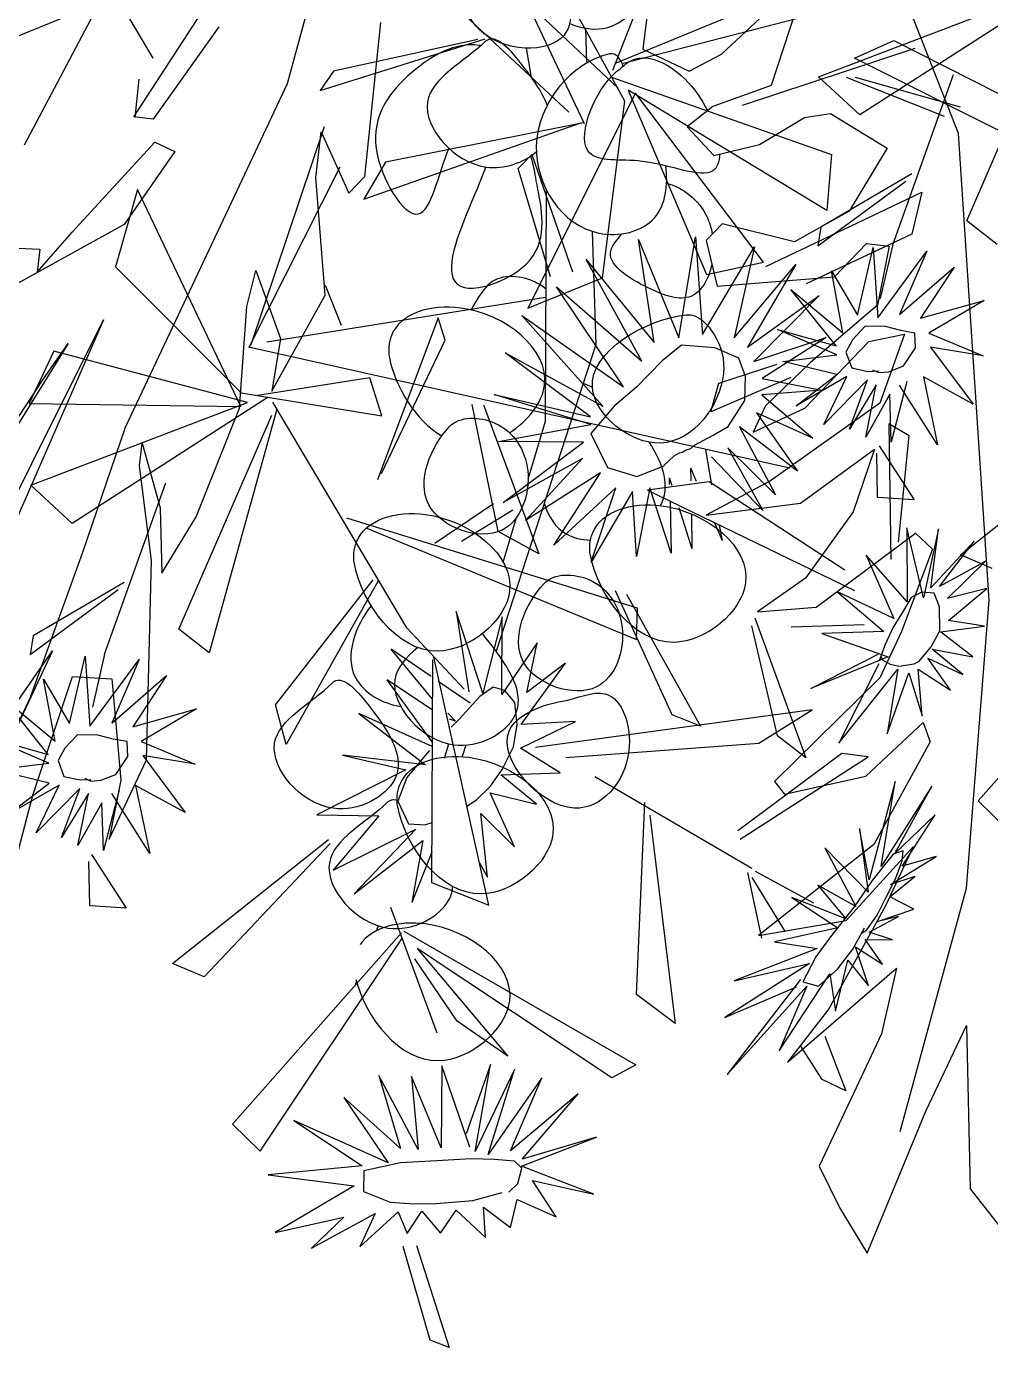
# Model space of a CAD drawing. Header units: millimetres. Extents: x -2729 to 15248, y -12439 to 5292.
# Drawn here: x 4705.4 to 4746.1, y -9541 to -9485.2 of the extents above; entities that cross this region are included whole.
import ezdxf

# ---------------------------------------------------------------- set-up
doc = ezdxf.new("R2010")
doc.units = ezdxf.units.MM
doc.layers.add('ARBOLES', color=118, linetype='Continuous')

# ---------------------------------------------------------------- blocks, each defined once
blk = doc.blocks.new('drudtu')
at = {"layer": 'ARBOLES', "color": 92}
for points in [[(-13.28063, -0.85461), (-13.30605, -0.71067), (-13.36536, -0.55404), (-13.49668, -0.31696), (-13.64918, -0.17303), (-13.84829, -0.00369), (-13.98808, 0.11908)], [(-13.69155, -0.32543), (-13.68307, -0.35083), (-13.65342, -0.35083), (-13.64071, -0.3339), (-13.61529, -0.2704), (-13.61106, -0.30426), (-13.60682, -0.33813), (-13.63224, -0.36353), (-13.64071, -0.38047), (-13.61953, -0.38893), (-13.59835, -0.372), (-13.5814, -0.3466), (-13.5687, -0.33813), (-13.53057, -0.34237), (-13.53481, -0.3847), (-13.55599, -0.41433), (-13.59835, -0.4228), (-13.60259, -0.4355), (-13.58564, -0.45667), (-13.52633, -0.4228), (-13.51786, -0.3974), (-13.50515, -0.39317), (-13.49668, -0.42703), (-13.51786, -0.4736), (-13.53057, -0.50747), (-13.53057, -0.5244), (-13.50939, -0.499), (-13.49244, -0.4482), (-13.4755, -0.4355), (-13.47126, -0.47783), (-13.50939, -0.54557), (-13.53481, -0.57944), (-13.48821, -0.5498), (-13.46279, -0.50324), (-13.45855, -0.54134), (-13.46703, -0.5879), (-13.48397, -0.61754), (-13.45432, -0.6006), (-13.42043, -0.5371), (-13.40772, -0.54134), (-13.40348, -0.59214), (-13.40348, -0.62177), (-13.43314, -0.70221), (-13.42466, -0.70644), (-13.38654, -0.67681), (-13.36959, -0.63447), (-13.36112, -0.64294), (-13.36536, -0.71067), (-13.40348, -0.78688), (-13.36112, -0.75724), (-13.34418, -0.70221), (-13.34418, -0.74031), (-13.34841, -0.80804), (-13.35689, -0.84614), (-13.323, -0.76994), (-13.31452, -0.80804), (-13.31452, -0.84614), (-13.31452, -0.89271), (-13.29334, -0.90964), (-13.26792, -0.92658), (-13.27216, -0.83768), (-13.27216, -0.78264), (-13.2298, -0.86731), (-13.19591, -0.88424)]]:
    blk.add_lwpolyline(points, dxfattribs=at)
at = {"layer": 'ARBOLES', "color": 72}
for points in [[(-13.84405, -0.90964), (-13.84405, -0.84191), (-13.85252, -0.75301), (-13.861, -0.67681), (-13.861, -0.53287), (-13.861, -0.45667), (-13.8737, -0.3847)], [(-14.03044, -0.51594), (-13.97961, -0.4609), (-13.98385, -0.55404)], [(-14.00079, -0.626), (-13.94996, -0.60484), (-13.94572, -0.61754), (-13.93725, -0.5879), (-13.91607, -0.52017), (-13.90336, -0.52017), (-13.91183, -0.57097), (-13.9669, -0.64717)], [(-13.9203, -0.70221), (-13.91607, -0.67257), (-13.91183, -0.64717), (-13.92454, -0.75724)], [(-13.90336, -0.81228), (-13.89912, -0.626), (-13.89488, -0.76994)], [(-13.8737, -0.99008), (-13.84405, -0.81228), (-13.84405, -0.88848)], [(-13.80592, -0.96045), (-13.81863, -0.89271), (-13.82711, -0.82074), (-13.80592, -0.81228), (-13.77627, -0.86308), (-13.7678, -0.89694), (-13.7678, -0.84614), (-13.8144, -0.74031), (-13.84405, -0.69374), (-13.84829, -0.68104), (-13.82287, -0.71067), (-13.80592, -0.74454), (-13.80169, -0.70644), (-13.80592, -0.63871), (-13.82711, -0.58367), (-13.83134, -0.5625), (-13.80169, -0.59214), (-13.79322, -0.62177), (-13.78898, -0.55827), (-13.82287, -0.499), (-13.83134, -0.4736), (-13.80169, -0.499), (-13.79745, -0.4863), (-13.82711, -0.40163)]]:
    blk.add_lwpolyline(points, dxfattribs=at)
at = {"layer": 'ARBOLES'}
for points in [[(-13.71841, -0.35397), (-13.70916, -0.37203)], [(-13.73454, -0.3931), (-13.74434, -0.37896)], [(-13.63707, -0.60453), (-13.64227, -0.56997), (-13.69894, -0.44839)], [(-13.66471, -0.45886), (-13.63483, -0.51721), (-13.61121, -0.70275)], [(-13.62961, -0.65422), (-13.63361, -0.62756)], [(-13.62311, -0.69747), (-13.62321, -0.69677)], [(-13.61196, -0.77161), (-13.61326, -0.763)], [(-13.60399, -0.75942), (-13.6031, -0.7664)], [(-13.60487, -0.87877), (-13.60507, -0.87579)], [(-13.60265, -0.87537), (-13.60265, -0.87618)], [(-13.60265, -0.91069), (-13.60265, -0.91242), (-13.60277, -0.91055)]]:
    blk.add_lwpolyline(points, dxfattribs=at)
at = {"layer": 'ARBOLES', "color": 104}
for points, knots in [([(-13.72786, -0.35543), (-13.72097, -0.35513), (-13.69736, -0.34866), (-13.69004, -0.30236), (-13.70744, -0.2741), (-13.72387, -0.26647), (-13.7252, -0.26592)], [0.0893167, 0.0893167, 0.0893167, 0.0893167, 0.1079303, 0.1556989, 0.1999244, 0.2037073, 0.2037073, 0.2037073, 0.2037073]), ([(-13.61693, -0.38686), (-13.61512, -0.39095), (-13.6138, -0.40464), (-13.65366, -0.40415), (-13.69439, -0.43194), (-13.69848, -0.38197), (-13.68989, -0.36603), (-13.6884, -0.36273), (-13.68357, -0.35203), (-13.66072, -0.35041), (-13.63991, -0.36246), (-13.634, -0.36704)], [0.0758218, 0.0758218, 0.0758218, 0.0758218, 0.0909654, 0.1322765, 0.163188, 0.2095062, 0.2203612, 0.2203612, 0.2203612, 0.2555869, 0.2728532, 0.2728532, 0.2728532, 0.2728532])]:
    blk.add_open_spline(points, degree=3, knots=knots, dxfattribs=at)
at = {"layer": 'ARBOLES', "color": 92}
for points, start_tangent, end_tangent in [([(-13.77135, -0.3242), (-13.79552, -0.34955), (-13.77377, -0.38095), (-13.72786, -0.36284), (-13.74961, -0.32903), (-13.77135, -0.3242)], (-0.841341, -0.540504), (-0.841341, -0.540504)), ([(-13.60296, -0.65553), (-13.5945, -0.70141), (-13.5498, -0.69658), (-13.55101, -0.65915), (-13.58, -0.64224), (-13.60296, -0.65553)], (-0.302761, -0.953066), (-0.302761, -0.953066)), ([(-13.62441, -0.80859), (-13.55908, -0.83362), (-13.53621, -0.78465), (-13.59936, -0.76507), (-13.62876, -0.79662), (-13.62441, -0.80859)], (0.593454, -0.804868), (0.593454, -0.804868))]:
    blk.add_spline(points, degree=3, dxfattribs=dict(at, start_tangent=start_tangent, end_tangent=end_tangent))
for points, knots in [([(-13.68922, -0.36451), (-13.69278, -0.36127), (-13.69629, -0.35914), (-13.69938, -0.36153), (-13.71735, -0.37547), (-13.73213, -0.43245), (-13.66933, -0.4712), (-13.62851, -0.43904), (-13.63624, -0.41566), (-13.64222, -0.4063)], [0.2552211, 0.2552211, 0.2552211, 0.2552211, 0.2669469, 0.2669469, 0.2669469, 0.335188, 0.3973759, 0.4307845, 0.4613566, 0.4613566, 0.4613566, 0.4613566]), ([(-13.76902, -0.38922), (-13.76936, -0.38924), (-13.76971, -0.3893), (-13.77007, -0.38941), (-13.78335, -0.39338), (-13.80275, -0.42151), (-13.81197, -0.46827), (-13.74731, -0.51093), (-13.75966, -0.46686), (-13.76025, -0.4508)], [0.2415713, 0.2415713, 0.2415713, 0.2415713, 0.2426918, 0.2426918, 0.2426918, 0.2842813, 0.3332464, 0.3782505, 0.4202868, 0.4202868, 0.4202868, 0.4202868]), ([(-13.6375, -0.41529), (-13.62785, -0.41339), (-13.61296, -0.41661), (-13.60304, -0.42765), (-13.60096, -0.43062)], [0.01459037, 0.01459037, 0.01459037, 0.01459037, 0.04252685, 0.05156097, 0.05156097, 0.05156097, 0.05156097]), ([(-13.59375, -0.44654), (-13.59163, -0.45523), (-13.59316, -0.47264), (-13.62182, -0.4761), (-13.65464, -0.47189), (-13.64914, -0.45672), (-13.6485, -0.45282)], [0.0663066, 0.0663066, 0.0663066, 0.0663066, 0.08970241, 0.11456439, 0.14580135, 0.15684259, 0.15684259, 0.15684259, 0.15684259]), ([(-13.6532, -0.72017), (-13.6569, -0.72806), (-13.66465, -0.75192), (-13.60996, -0.77643), (-13.57332, -0.7265), (-13.60032, -0.70772), (-13.62152, -0.69753), (-13.62321, -0.69677)], [0.0238737, 0.0238737, 0.0238737, 0.0238737, 0.048176, 0.0989275, 0.1383661, 0.1845461, 0.1885828, 0.1885828, 0.1885828, 0.1885828]), ([(-13.62632, -0.80546), (-13.62857, -0.80577), (-13.63029, -0.80691), (-13.63115, -0.80929), (-13.6366, -0.8244), (-13.6651, -0.8591), (-13.59901, -0.88873), (-13.57243, -0.85252), (-13.57492, -0.83914), (-13.57581, -0.83683)], [0.201014, 0.201014, 0.201014, 0.201014, 0.2085991, 0.2085991, 0.2085991, 0.2567751, 0.3075265, 0.3469652, 0.3556622, 0.3556622, 0.3556622, 0.3556622]), ([(-13.6036, -0.90957), (-13.58895, -0.9271), (-13.53809, -0.95358), (-13.49838, -0.86909), (-13.57389, -0.85048), (-13.60816, -0.878), (-13.61004, -0.89018)], [0.0036388, 0.0036388, 0.0036388, 0.0036388, 0.0699595, 0.1240003, 0.1901202, 0.2285967, 0.2285967, 0.2285967, 0.2285967])]:
    blk.add_open_spline(points, degree=3, knots=knots, dxfattribs=at)
at = {"layer": 'ARBOLES', "color": 108}
for points, knots in [([(-13.71945, -0.40373), (-13.72531, -0.39814), (-13.74238, -0.38818), (-13.76506, -0.37852), (-13.76778, -0.38606), (-13.77323, -0.40117), (-13.80173, -0.43587), (-13.74089, -0.46314), (-13.71759, -0.43975), (-13.71363, -0.43096)], [0.1603922, 0.1603922, 0.1603922, 0.1603922, 0.1845461, 0.2085991, 0.2085991, 0.2085991, 0.2567751, 0.3075265, 0.3359743, 0.3359743, 0.3359743, 0.3359743]), ([(-13.73637, -0.4514), (-13.73583, -0.45803), (-13.73494, -0.48259), (-13.73169, -0.54195), (-13.67427, -0.48531), (-13.7037, -0.45117), (-13.71146, -0.43865), (-13.7155, -0.43454)], [0.0352112, 0.0352112, 0.0352112, 0.0352112, 0.0550986, 0.1036776, 0.1508346, 0.1940577, 0.2106646, 0.2106646, 0.2106646, 0.2106646]), ([(-13.67464, -0.50052), (-13.67732, -0.49982), (-13.68943, -0.49838), (-13.70332, -0.50441), (-13.706, -0.51284), (-13.70764, -0.51799), (-13.70863, -0.52397), (-13.70871, -0.52997)], [0.15461761, 0.15461761, 0.15461761, 0.15461761, 0.16263517, 0.18915688, 0.18915688, 0.18915688, 0.2053719, 0.2053719, 0.2053719, 0.2053719]), ([(-13.65825, -0.58484), (-13.65153, -0.57433), (-13.64224, -0.53511), (-13.71006, -0.5184), (-13.74921, -0.55255), (-13.74236, -0.57171), (-13.73984, -0.57512), (-13.72967, -0.58892), (-13.71076, -0.60166), (-13.69292, -0.60325)], [0.090791, 0.090791, 0.090791, 0.090791, 0.1240003, 0.1901202, 0.233248, 0.245985, 0.245985, 0.245985, 0.2974051, 0.2974051, 0.2974051, 0.2974051]), ([(-13.6226, -0.61327), (-13.61717, -0.61923), (-13.60643, -0.62591), (-13.59398, -0.62318), (-13.58925, -0.6211)], [0.04140156, 0.04140156, 0.04140156, 0.04140156, 0.0636412, 0.07790752, 0.07790752, 0.07790752, 0.07790752]), ([(-13.68801, -0.70974), (-13.69137, -0.7242), (-13.68879, -0.75571), (-13.65798, -0.75841), (-13.64758, -0.75529)], [0.19340377, 0.19340377, 0.19340377, 0.19340377, 0.23581237, 0.26499579, 0.26499579, 0.26499579, 0.26499579])]:
    blk.add_open_spline(points, degree=3, knots=knots, dxfattribs=at)
for points, start_tangent, end_tangent in [([(-13.5945, -0.47921), (-13.62591, -0.54079), (-13.57638, -0.55286), (-13.56067, -0.50094), (-13.57517, -0.48283), (-13.5945, -0.47921)], (-0.857914, -0.513793), (-0.857914, -0.513793)), ([(-13.58552, -0.62911), (-13.52019, -0.65413), (-13.49733, -0.60517), (-13.56048, -0.58558), (-13.58988, -0.61714), (-13.58552, -0.62911)], (0.593454, -0.804868), (0.593454, -0.804868)), ([(-13.70715, -0.69202), (-13.64182, -0.71705), (-13.61896, -0.66808), (-13.68211, -0.6485), (-13.71151, -0.68005), (-13.70715, -0.69202)], (0.593454, -0.804868), (0.593454, -0.804868)), ([(-13.68944, -0.76004), (-13.70469, -0.80574), (-13.65787, -0.82533), (-13.63282, -0.79486), (-13.66549, -0.76222), (-13.68944, -0.76004)], (-0.339464, -0.940619), (-0.339464, -0.940619))]:
    blk.add_spline(points, degree=3, dxfattribs=dict(at, start_tangent=start_tangent, end_tangent=end_tangent))
for points in [[(-13.62604, -0.54056), (-13.62816, -0.54047), (-13.63011, -0.54058), (-13.63181, -0.54096)], [(-13.65143, -0.5519), (-13.65129, -0.55167), (-13.65115, -0.55144), (-13.65101, -0.55121)], [(-13.56098, -0.58575), (-13.56033, -0.57366), (-13.56937, -0.56326), (-13.5827, -0.55527)]]:
    blk.add_open_spline(points, degree=3, dxfattribs=at)
at = {"layer": 'ARBOLES', "color": 104}
for points, start_tangent, end_tangent in [([(-13.69128, -0.59669), (-13.68282, -0.64257), (-13.63812, -0.63774), (-13.63932, -0.60031), (-13.66832, -0.5834), (-13.69128, -0.59669)], (-0.302761, -0.953066), (-0.302761, -0.953066)), ([(-13.56413, -0.71252), (-13.58467, -0.7415), (-13.5315, -0.76564), (-13.51701, -0.72218), (-13.54359, -0.69803), (-13.56413, -0.71252)], (-0.819411, -0.573207), (-0.819411, -0.573207))]:
    blk.add_spline(points, degree=3, dxfattribs=dict(at, start_tangent=start_tangent, end_tangent=end_tangent))
blk = doc.blocks.new('aerysty')
at = {"color": 86, "linetype": 'Continuous'}
for p, q in [((-50.861, -15.865, 0.09), (-50.984, -16.961, 0.09)), ((-49.374, -17.841, 0.09), (-50.861, -15.865, 0.09)), ((-37.511, -17.574, 0.09), (-37.864, -15.986, 0.09)), ((-26.883, -15.758, 0.09), (-37.511, -17.574, 0.09)), ((-50.984, -16.961, 0.09), (-50.266, -18.467, 0.09)), ((-29.086, -23.68, 0.09), (-21.172, -20.839, 0.09)), ((-45.3, -23.988, 0.09), (-46.515, -21.584, 0.09)), ((-45.004, -24.006, 0.09), (-44.838, -21.209, 0.09)), ((-47.259, -22.28, 0.09), (-45.215, -24.24, 0.09)), ((-28.87, -22.237, 0.09), (-29.086, -23.68, 0.09)), ((-44.185, -25.26, 0.09), (-38.387, -22.488, 0.09)), ((-38.387, -22.488, 0.09), (-38.843, -23.514, 0.09)), ((-52.249, -23.482, 0.09), (-52.07, -25.518, 0.09)), ((-45.335, -29.042, 0.09), (-52.249, -23.482, 0.09)), ((-38.843, -23.514, 0.09), (-43.935, -25.525, 0.09)), ((-68.906, -24.394, 0.09), (-69.059, -25.247, 0.09)), ((-65.972, -27.832, 0.09), (-68.906, -24.394, 0.09)), ((-54.604, -23.99, 0.09), (-55.61, -24.557, 0.09)), ((-54.974, -35.289, 0.09), (-54.604, -23.99, 0.09)), ((-44.979, -24.181, 0.09), (-45.182, -31.855, 0.09)), ((-55.61, -24.557, 0.09), (-55.304, -34.419, 0.09)), ((-39.814, -24.713, 0.09), (-39.653, -26.221, 0.09)), ((-35.921, -29.653, 0.09), (-39.814, -24.713, 0.09)), ((-69.059, -25.247, 0.09), (-66.297, -28.292, 0.09)), ((-52.07, -25.518, 0.09), (-44.994, -29.491, 0.09)), ((-37.947, -25.553, 0.09), (-45.456, -34.644, 0.09)), ((-40.329, -26.719, 0.09), (-37.947, -25.553, 0.09)), ((-25.977, -29.166, 0.09), (-30.797, -26.078, 0.09)), ((-30.002, -26.179, 0.09), (-25.957, -28.16, 0.09)), ((-45.138, -33.323, 0.09), (-40.329, -26.719, 0.09)), ((-39.653, -26.221, 0.09), (-36.265, -29.584, 0.09)), ((-33.728, -36.353, 0.09), (-32.718, -26.688, 0.09)), ((-28.14, -26.567, 0.09), (-28.866, -27.927, 0.09)), ((-26.988, -29.017, 0.09), (-28.14, -26.567, 0.09)), ((-32.209, -27.477, 0.09), (-32.06, -34.323, 0.09)), ((-28.866, -27.927, 0.09), (-27.3, -28.946, 0.09)), ((-25.957, -28.16, 0.09), (-25.977, -29.166, 0.09)), ((-57.142, -28.763, 0.09), (-57.017, -31.361, 0.09)), ((-55.304, -34.419, 0.09), (-57.142, -28.763, 0.09)), ((-41.019, -29.193, 0.09), (-41.238, -30.459, 0.09)), ((-37.928, -34.792, 0.09), (-41.019, -29.193, 0.09)), ((-17.129, -29.27, 0.09), (-16.959, -30.886, 0.09)), ((-41.238, -30.459, 0.09), (-38.056, -35.25, 0.09)), ((-16.959, -30.886, 0.09), (-7.206, -32.316, 0.09)), ((-57.017, -31.361, 0.09), (-55.72, -34.274, 0.09)), ((-29.776, -31.732, 0.09), (-37.484, -53.853, 0.09)), ((-12.963, -31.273, 0.09), (-13.624, -38.532, 0.09)), ((-57.889, -31.822, 0.09), (-54.416, -36.278, 0.09)), ((-19.507, -32.999, 0.09), (-21.675, -32.257, 0.09)), ((-52.613, -35.37, 0.09), (-52.153, -32.805, 0.09)), ((-52.153, -32.805, 0.09), (-44.473, -40.304, 0.09)), ((-18.661, -32.564, 0.09), (-22.794, -35.247, 0.09)), ((-16.933, -33.136, 0.09), (-18.661, -32.564, 0.09)), ((-6.651, -32.843, 0.09), (-15.539, -37.077, 0.09)), ((-12.111, -37.52, 0.09), (-11.689, -32.611, 0.09)), ((-41.348, -45.625, 0.09), (-39.332, -33.424, 0.09)), ((-39.332, -33.424, 0.09), (-38.176, -34.081, 0.09)), ((-23.067, -37.074, 0.09), (-16.933, -33.136, 0.09)), ((-19.507, -32.999, 0.09), (-12.002, -34.616, 0.09)), ((-15.085, -39.404, 0.09), (-7.291, -33.463, 0.09)), ((-26.493, -33.704, 0.09), (-29.511, -35.812, 0.09)), ((-21.17, -35.667, 0.09), (-16.886, -33.95, 0.09)), ((-16.497, -33.892, 0.09), (-20.435, -35.977, 0.09)), ((-13.018, -33.635, 0.09), (-14.295, -38.07, 0.09)), ((-38.176, -34.081, 0.09), (-41.421, -46.513, 0.09)), ((-32.06, -34.323, 0.09), (-33.728, -36.353, 0.09)), ((-28.303, -36.166, 0.09), (-26.323, -34.491, 0.09)), ((-14.489, -38.412, 0.09), (-13.714, -34.024, 0.09)), ((-66.062, -35.552, 0.09), (-55.289, -35.178, 0.09)), ((-65.709, -37.141, 0.09), (-66.062, -35.552, 0.09)), ((-55.081, -35.325, 0.09), (-65.709, -37.141, 0.09)), ((-44.598, -40.286, 0.09), (-52.613, -35.37, 0.09)), ((-20.435, -35.977, 0.09), (-21.17, -35.667, 0.09)), ((-29.511, -35.812, 0.09), (-28.303, -36.166, 0.09)), ((-19.705, -36.14, 0.09), (-19.805, -45.939, 0.09)), ((-17.59, -37.212, 0.09), (-19.705, -36.14, 0.09)), ((-11.934, -36.586, 0.09), (-17.821, -41.514, 0.09)), ((-24.677, -39.021, 0.09), (-22.964, -37.265, 0.09)), ((-22.964, -37.265, 0.09), (-19.75, -45.61, 0.09)), ((-19.709, -46.826, 0.09), (-17.59, -37.212, 0.09)), ((-15.539, -37.077, 0.09), (-15.085, -39.404, 0.09)), ((-13.624, -38.532, 0.09), (-12.111, -37.52, 0.09)), ((-38.431, -38.827, 0.09), (-38.531, -40.79, 0.09)), ((-34.314, -44.129, 0.09), (-38.431, -38.827, 0.09)), ((-19.805, -45.939, 0.09), (-24.677, -39.021, 0.09)), ((-61.274, -42.866, 0.09), (-53.36, -40.025, 0.09)), ((-53.471, -39.871, 0.09), (-61.058, -41.424, 0.09)), ((-11.833, -39.894, 0.09), (-18.953, -46.712, 0.09)), ((-39.695, -41.895, 0.09), (-37.433, -40.742, 0.09)), ((-38.531, -40.79, 0.09), (-34.554, -44.555, 0.09)), ((-19.122, -46.992, 0.09), (-10.453, -40.753, 0.09)), ((-61.058, -41.424, 0.09), (-61.274, -42.866, 0.09)), ((-40.357, -42.801, 0.09), (-37.63, -41.585, 0.09)), ((-44.03, -41.922, 0.09), (-38.905, -51.75, 0.09)), ((-29.854, -44.693, 0.09), (-27.117, -42.687, 0.09)), ((-27.117, -42.687, 0.09), (-20.279, -45.822, 0.09)), ((-50.892, -43.663, 0.09), (-49.711, -44.929, 0.09)), ((-42.972, -43.999, 0.09), (-50.892, -43.663, 0.09)), ((-24.256, -47.962, 0.09), (-27.567, -43.9, 0.09)), ((-49.711, -44.929, 0.09), (-43.055, -44.196, 0.09)), ((-29.086, -44.293, 0.09), (-36.893, -53.304, 0.09)), ((-28.236, -44.577, 0.09), (-25.062, -48.146, 0.09)), ((-19.75, -45.61, 0.09), (-29.854, -44.693, 0.09)), ((-60.329, -45.753, 0.09), (-61.054, -47.113, 0.09)), ((-59.177, -48.203, 0.09), (-60.329, -45.753, 0.09)), ((-32.204, -47.696, 0.09), (-39.366, -46.269, 0.09)), ((-39.05, -46.258, 0.09), (-32.852, -46.945, 0.09)), ((-20.279, -45.822, 0.09), (-17.316, -51.061, 0.09)), ((-21.976, -46.817, 0.09), (-27.785, -53.052, 0.09)), ((-9.261, -66.446, 0.09), (-21.98, -46.775, 0.09)), ((-18.992, -51.141, 0.09), (-19.96, -46.346, 0.09)), ((-61.054, -47.113, 0.09), (-59.488, -48.132, 0.09)), ((-32.852, -46.945, 0.09), (-32.204, -47.696, 0.09)), ((-29.601, -53.001, 0.09), (-22.036, -46.908, 0.09)), ((-8.546, -48.939, 0.09), (-19.448, -46.946, 0.09)), ((-39.281, -53.096, 0.09), (-36.968, -47.539, 0.09)), ((-36.968, -47.539, 0.09), (-35.875, -48.812, 0.09)), ((-25.062, -48.146, 0.09), (-24.256, -47.962, 0.09)), ((-19.597, -59.274, 0.09), (-21.911, -47.578, 0.09)), ((-49.317, -48.456, 0.09), (-49.148, -50.073, 0.09)), ((-39.069, -51.463, 0.09), (-49.317, -48.456, 0.09)), ((-35.875, -48.812, 0.09), (-39.064, -52.522, 0.09)), ((-49.148, -50.073, 0.09), (-39.394, -51.502, 0.09)), ((-34.626, -50.993, 0.09), (-33.551, -52.458, 0.09)), ((-51.696, -52.185, 0.09), (-53.863, -51.443, 0.09)), ((-51.696, -52.185, 0.09), (-44.19, -53.803, 0.09)), ((-38.839, -52.03, 0.09), (-47.727, -56.263, 0.09)), ((-26.671, -56.989, 0.09), (-21.145, -52.214, 0.09)), ((-47.274, -58.591, 0.09), (-39.48, -52.65, 0.09)), ((-44.384, -60.471, 0.09), (-39.774, -52.808, 0.09)), ((-39.48, -52.65, 0.09), (-41.946, -60.744, 0.09)), ((-39.774, -52.808, 0.09), (-34.29, -61.345, 0.09)), ((-21.331, -52.47, 0.09), (-25.68, -56.938, 0.09)), ((-53.358, -54.853, 0.09), (-49.074, -53.136, 0.09)), ((-48.685, -53.079, 0.09), (-52.624, -55.163, 0.09)), ((-37.555, -60.417, 0.09), (-39.281, -53.096, 0.09)), ((-27.785, -53.052, 0.09), (-29.601, -53.001, 0.09)), ((-37.454, -53.823, 0.09), (-28.966, -54.577, 0.09)), ((-27.89, -56.041, 0.09), (-37.345, -53.815, 0.09)), ((-52.624, -55.163, 0.09), (-53.358, -54.853, 0.09)), ((-47.727, -56.263, 0.09), (-47.274, -58.591, 0.09)), ((-25.68, -56.938, 0.09), (-26.671, -56.989, 0.09)), ((-41.946, -60.744, 0.09), (-44.384, -60.471, 0.09)), ((-34.29, -61.345, 0.09), (-37.555, -60.417, 0.09)), ((-31.414, -62.347, 0.09), (-31.763, -63.096, 0.09)), ((-26.648, -62.035, 0.09), (-31.414, -62.347, 0.09)), ((-31.763, -63.096, 0.09), (-26.525, -62.979, 0.09)), ((-31.764, -63.031, 0.09), (-30.294, -63.729, 0.09))]:
    blk.add_line(p, q, dxfattribs=at)
at = {"color": 221, "linetype": 'Continuous'}
for p, q in [((-46.587, -17.386, 0.09), (-45.489, -18.726, 0.09)), ((-46.137, -18.706, 0.09), (-46.587, -17.386, 0.09)), ((-45.506, -17.362, 0.09), (-45.002, -18.547, 0.09)), ((-45.489, -18.726, 0.09), (-45.506, -17.362, 0.09)), ((-45.002, -18.547, 0.09), (-44.408, -17.548, 0.09)), ((-44.408, -17.548, 0.09), (-44.661, -18.561, 0.09)), ((-44.114, -18.529, 0.09), (-42.839, -17.466, 0.09)), ((-42.839, -17.466, 0.09), (-42.928, -18.607, 0.09)), ((-42.473, -18.853, 0.09), (-40.451, -17.833, 0.09)), ((-40.451, -17.833, 0.09), (-41.544, -18.841, 0.09)), ((-48.236, -18.005, 0.09), (-46.137, -18.706, 0.09)), ((-47.024, -19.046, 0.09), (-48.236, -18.005, 0.09)), ((-44.661, -18.561, 0.09), (-43.439, -17.854, 0.09)), ((-43.439, -17.854, 0.09), (-44.114, -18.529, 0.09)), ((-42.928, -18.607, 0.09), (-41.637, -18.166, 0.09)), ((-41.637, -18.166, 0.09), (-42.473, -18.853, 0.09)), ((-41.544, -18.841, 0.09), (-38.978, -18.793, 0.09)), ((-38.978, -18.793, 0.09), (-41.259, -19.391, 0.09)), ((-50.91, -19.156, 0.09), (-47.024, -19.046, 0.09)), ((-47.975, -19.591, 0.09), (-50.91, -19.156, 0.09)), ((-41.142, -21.209, 0.09), (-43.24, -19.485, 0.09)), ((-43.24, -19.485, 0.09), (-42.622, -22.026, 0.09)), ((-41.259, -19.391, 0.09), (-38.022, -19.552, 0.09)), ((-52.924, -20.487, 0.09), (-47.975, -19.591, 0.09)), ((-47.882, -19.965, 0.09), (-52.924, -20.487, 0.09)), ((-50.921, -21.837, 0.09), (-48.23, -19.952, 0.09)), ((-47.103, -20.005, 0.09), (-50.921, -21.837, 0.09)), ((-49.404, -22.322, 0.09), (-47.103, -20.005, 0.09)), ((-46.403, -20.061, 0.09), (-49.404, -22.322, 0.09)), ((-45.196, -19.787, 0.09), (-47.114, -21.742, 0.09)), ((-47.114, -21.742, 0.09), (-46.403, -20.061, 0.09)), ((-45.13, -22.1, 0.09), (-45.196, -19.787, 0.09)), ((-44.695, -19.688, 0.09), (-45.13, -22.1, 0.09)), ((-44.114, -21.449, 0.09), (-44.695, -19.688, 0.09)), ((-44.03, -19.606, 0.09), (-44.114, -21.449, 0.09)), ((-42.622, -22.026, 0.09), (-44.03, -19.606, 0.09)), ((-42.777, -19.72, 0.09), (-41.142, -21.209, 0.09)), ((-38.671, -20.977, 0.09), (-42.777, -19.72, 0.09)), ((-38.022, -19.552, 0.09), (-42.027, -19.591, 0.09)), ((-42.027, -19.591, 0.09), (-38.671, -20.977, 0.09)), ((-34.158, -21.03, 0.09), (-33.515, -22.546, 0.09)), ((-34.13, -22.644, 0.09), (-34.158, -21.03, 0.09)), ((-33.515, -22.546, 0.09), (-33.326, -20.926, 0.09)), ((-33.326, -20.926, 0.09), (-33.099, -22.594, 0.09)), ((-33.099, -22.594, 0.09), (-32.466, -20.969, 0.09)), ((-32.466, -20.969, 0.09), (-32.293, -22.672, 0.09)), ((-35.708, -21.472, 0.09), (-34.13, -22.644, 0.09)), ((-34.465, -22.901, 0.09), (-35.708, -21.472, 0.09)), ((-32.293, -22.672, 0.09), (-31.112, -21.226, 0.09)), ((-31.112, -21.226, 0.09), (-31.713, -22.647, 0.09)), ((-31.713, -22.647, 0.09), (-29.703, -21.99, 0.09)), ((-29.703, -21.99, 0.09), (-30.936, -23.179, 0.09)), ((-61.058, -25.123, 0.09), (-60.186, -22.616, 0.09)), ((-60.186, -22.616, 0.09), (-60.785, -25.834, 0.09)), ((-37.136, -22.325, 0.09), (-34.465, -22.901, 0.09)), ((-34.582, -23.382, 0.09), (-37.136, -22.325, 0.09)), ((-30.936, -23.179, 0.09), (-28.764, -22.639, 0.09)), ((-28.764, -22.639, 0.09), (-30.692, -23.722, 0.09)), ((-38.553, -23.85, 0.09), (-34.582, -23.382, 0.09)), ((-62.075, -25.242, 0.09), (-61.834, -23.456, 0.09)), ((-61.834, -23.456, 0.09), (-61.058, -25.123, 0.09)), ((-60.785, -25.834, 0.09), (-58.083, -23.788, 0.09)), ((-58.083, -23.788, 0.09), (-60.524, -25.964, 0.09)), ((-34.818, -24.183, 0.09), (-38.553, -23.85, 0.09)), ((-28.286, -23.485, 0.09), (-30.928, -24.012, 0.09)), ((-30.692, -23.722, 0.09), (-28.286, -23.485, 0.09)), ((-34.347, -24.006, 0.09), (-37.217, -26.075, 0.09)), ((-37.217, -26.075, 0.09), (-34.485, -24.418, 0.09)), ((-34.987, -26.906, 0.09), (-34.347, -24.006, 0.09)), ((-34.495, -24.288, 0.09), (-34.589, -24.115, 0.09)), ((-31.451, -24.042, 0.09), (-29.312, -26.205, 0.09)), ((-28.642, -25.039, 0.09), (-31.451, -24.042, 0.09)), ((-30.928, -24.012, 0.09), (-28.642, -25.039, 0.09)), ((-63.237, -24.86, 0.09), (-62.075, -25.242, 0.09)), ((-63.103, -26.275, 0.09), (-63.237, -24.86, 0.09)), ((-33.54, -24.726, 0.09), (-34.987, -26.906, 0.09)), ((-33.147, -27.295, 0.09), (-33.54, -24.726, 0.09)), ((-32.851, -24.643, 0.09), (-33.147, -27.295, 0.09)), ((-31.185, -27.053, 0.09), (-32.851, -24.643, 0.09)), ((-31.954, -24.543, 0.09), (-31.185, -27.053, 0.09)), ((-29.312, -26.205, 0.09), (-31.954, -24.543, 0.09)), ((-64.145, -25.543, 0.09), (-63.103, -26.275, 0.09)), ((-63.815, -27.193, 0.09), (-64.145, -25.543, 0.09)), ((-60.524, -25.964, 0.09), (-56.923, -25.404, 0.09)), ((-56.923, -25.404, 0.09), (-60.486, -26.564, 0.09)), ((-35.436, -28.148, 0.09), (-33.722, -25.585, 0.09)), ((-60.486, -26.564, 0.09), (-57.166, -27.069, 0.09)), ((-23.394, -26.579, 0.09), (-23.526, -28.965, 0.09)), ((-22.292, -29.372, 0.09), (-23.394, -26.579, 0.09)), ((-64.999, -27.245, 0.09), (-63.815, -27.193, 0.09)), ((-64.626, -28.41, 0.09), (-64.999, -27.245, 0.09)), ((-57.166, -27.069, 0.09), (-61.109, -27.285, 0.09)), ((-61.109, -27.285, 0.09), (-57.472, -28.227, 0.09)), ((-25.651, -26.944, 0.09), (-24.348, -29.64, 0.09)), ((-23.526, -28.965, 0.09), (-25.651, -26.944, 0.09)), ((-21.436, -27.296, 0.09), (-22.292, -29.372, 0.09)), ((-21.826, -29.743, 0.09), (-21.436, -27.296, 0.09)), ((-61.286, -27.82, 0.09), (-57.832, -29.208, 0.09)), ((-57.472, -28.227, 0.09), (-61.286, -27.82, 0.09)), ((-65.747, -28.437, 0.09), (-64.626, -28.41, 0.09)), ((-65.175, -29.246, 0.09), (-65.747, -28.437, 0.09)), ((-61.255, -28.109, 0.09), (-58.96, -30.922, 0.09)), ((-57.832, -29.208, 0.09), (-60.858, -28.54, 0.09)), ((-26.577, -28.672, 0.09), (-24.894, -29.791, 0.09)), ((-24.057, -29.455, 0.09), (-26.577, -28.672, 0.09)), ((-19.431, -28.485, 0.09), (-21.826, -29.743, 0.09)), ((-21.482, -30.368, 0.09), (-19.431, -28.485, 0.09)), ((-67.28, -29.831, 0.09), (-65.175, -29.246, 0.09)), ((-61.92, -29.124, 0.09), (-60.025, -31.777, 0.09)), ((-58.96, -30.922, 0.09), (-61.92, -29.124, 0.09)), ((-68.399, -31.544, 0.09), (-65.737, -30.032, 0.09)), ((-65.737, -30.032, 0.09), (-67.28, -29.831, 0.09)), ((-62.489, -29.911, 0.09), (-60.709, -32.964, 0.09)), ((-60.025, -31.777, 0.09), (-62.489, -29.911, 0.09)), ((-26.968, -29.694, 0.09), (-24.863, -30.481, 0.09)), ((-24.894, -29.791, 0.09), (-26.968, -29.694, 0.09)), ((-62.85, -30.571, 0.09), (-62.273, -33.738, 0.09)), ((-60.709, -32.964, 0.09), (-62.85, -30.571, 0.09)), ((-27.04, -30.46, 0.09), (-24.874, -30.903, 0.09)), ((-24.863, -30.481, 0.09), (-27.04, -30.46, 0.09)), ((-21.822, -31.209, 0.09), (-18.896, -30.303, 0.09)), ((-18.896, -30.303, 0.09), (-21.482, -30.368, 0.09)), ((-68.643, -33.199, 0.09), (-66.577, -31.071, 0.09)), ((-66.577, -31.071, 0.09), (-68.399, -31.544, 0.09)), ((-63.633, -30.692, 0.09), (-64.21, -35.023, 0.09)), ((-62.273, -33.738, 0.09), (-63.633, -30.692, 0.09)), ((-24.874, -30.903, 0.09), (-27.442, -31.482, 0.09)), ((-18.935, -31.637, 0.09), (-21.822, -31.209, 0.09)), ((-65.218, -31.397, 0.09), (-68.643, -33.199, 0.09)), ((-66.738, -34.727, 0.09), (-65.218, -31.397, 0.09)), ((-64.325, -31.559, 0.09), (-66.738, -34.727, 0.09)), ((-64.21, -35.023, 0.09), (-64.325, -31.559, 0.09)), ((-31.898, -31.758, 0.09), (-31.116, -34.793, 0.09)), ((-30.424, -34.413, 0.09), (-31.898, -31.758, 0.09)), ((-31.043, -31.65, 0.09), (-30.424, -34.413, 0.09)), ((-29.404, -34.456, 0.09), (-31.043, -31.65, 0.09)), ((-29.708, -31.384, 0.09), (-29.404, -34.456, 0.09)), ((-28.531, -34.158, 0.09), (-29.708, -31.384, 0.09)), ((-28.184, -31.578, 0.09), (-28.531, -34.158, 0.09)), ((-27.76, -34.369, 0.09), (-28.184, -31.578, 0.09)), ((-27.442, -31.482, 0.09), (-25.215, -31.717, 0.09)), ((-25.215, -31.717, 0.09), (-27.398, -32.891, 0.09)), ((-22.422, -31.921, 0.09), (-18.935, -31.637, 0.09)), ((-26.258, -32.311, 0.09), (-27.76, -34.369, 0.09)), ((-27.398, -32.891, 0.09), (-25.369, -32.123, 0.09)), ((-27.164, -34.717, 0.09), (-26.258, -32.311, 0.09)), ((-25.369, -32.123, 0.09), (-26.093, -34.351, 0.09)), ((-20.003, -33.648, 0.09), (-22.422, -31.921, 0.09)), ((-33.394, -33.248, 0.09), (-33.881, -32.55, 0.09)), ((-33.382, -32.999, 0.09), (-33.881, -32.55, 0.09)), ((-26.093, -34.351, 0.09), (-24.657, -32.57, 0.09)), ((-24.657, -32.57, 0.09), (-25.072, -35.25, 0.09)), ((-25.072, -35.25, 0.09), (-24.356, -32.791, 0.09)), ((-24.356, -32.791, 0.09), (-23.334, -35.672, 0.09)), ((-23.729, -32.837, 0.09), (-21.764, -34.627, 0.09)), ((-23.334, -35.672, 0.09), (-23.729, -32.837, 0.09)), ((-22.777, -32.709, 0.09), (-20.003, -33.648, 0.09)), ((-21.764, -34.627, 0.09), (-22.777, -32.709, 0.09)), ((-49.482, -33.188, 0.09), (-48.085, -35.267, 0.09)), ((-49.04, -35.141, 0.09), (-49.482, -33.188, 0.09)), ((-48.085, -35.267, 0.09), (-47.458, -33.342, 0.09)), ((-47.458, -33.342, 0.09), (-47.203, -35.279, 0.09)), ((-47.203, -35.279, 0.09), (-45.821, -33.195, 0.09)), ((-45.821, -33.195, 0.09), (-45.814, -35.161, 0.09)), ((-33.652, -34.835, 0.09), (-34.839, -33.452, 0.09)), ((-33.598, -34.245, 0.09), (-34.839, -33.452, 0.09)), ((-24.277, -33.325, 0.09), (-27.164, -34.717, 0.09)), ((-26.74, -35.39, 0.09), (-24.277, -33.325, 0.09)), ((-50.841, -34.085, 0.09), (-51.181, -33.48, 0.09)), ((-51.181, -33.48, 0.09), (-49.04, -35.141, 0.09)), ((-45.814, -35.161, 0.09), (-43.633, -33.788, 0.09)), ((-43.633, -33.788, 0.09), (-44.942, -35.666, 0.09)), ((-33.659, -35.27, 0.09), (-35.456, -34.097, 0.09)), ((-35.456, -34.097, 0.09), (-33.6, -36.316, 0.09)), ((-32.096, -34.155, 0.09), (-30.99, -35.15, 0.09)), ((-22.927, -34.511, 0.09), (-26.74, -35.39, 0.09)), ((-26.369, -35.945, 0.09), (-22.927, -34.511, 0.09)), ((-32.422, -34.995, 0.09), (-31.975, -35.28, 0.09)), ((-32.328, -34.774, 0.09), (-31.975, -35.28, 0.09)), ((-51.519, -36.041, 0.09), (-53.77, -35.628, 0.09)), ((-51.293, -36.62, 0.09), (-53.77, -35.628, 0.09)), ((-44.942, -35.666, 0.09), (-41.759, -35.449, 0.09)), ((-41.759, -35.449, 0.09), (-43.666, -36.179, 0.09)), ((-36.36, -35.268, 0.09), (-34.105, -36.858, 0.09)), ((-33.6, -36.316, 0.09), (-36.36, -35.268, 0.09)), ((-33.029, -35.681, 0.09), (-32.796, -35.833, 0.09)), ((-33.025, -35.566, 0.09), (-32.796, -35.833, 0.09)), ((-43.666, -36.179, 0.09), (-41.662, -36.907, 0.09)), ((-22.328, -36.039, 0.09), (-26.369, -35.945, 0.09)), ((-26.339, -36.622, 0.09), (-22.328, -36.039, 0.09)), ((-54.742, -37.892, 0.09), (-51.293, -36.62, 0.09)), ((-37.567, -36.76, 0.09), (-34.347, -37.542, 0.09)), ((-34.105, -36.858, 0.09), (-37.567, -36.76, 0.09)), ((-22.619, -37.922, 0.09), (-26.339, -36.622, 0.09)), ((-51.052, -37.124, 0.09), (-54.742, -37.892, 0.09)), ((-54.36, -39.177, 0.09), (-51.052, -37.124, 0.09)), ((-41.662, -36.907, 0.09), (-44.295, -37.031, 0.09)), ((-44.295, -37.031, 0.09), (-41.504, -38.741, 0.09)), ((-44.677, -37.733, 0.09), (-42.344, -40.513, 0.09)), ((-41.504, -38.741, 0.09), (-44.677, -37.733, 0.09)), ((-34.347, -37.542, 0.09), (-37.794, -38.488, 0.09)), ((-26.912, -37.834, 0.09), (-22.619, -37.922, 0.09)), ((-23.574, -40.264, 0.09), (-26.912, -37.834, 0.09)), ((-48.52, -38.202, 0.09), (-50.033, -41.401, 0.09)), ((-48.164, -41.747, 0.09), (-48.52, -38.202, 0.09)), ((-47.716, -38.374, 0.09), (-48.164, -41.747, 0.09)), ((-47.546, -38.478, 0.09), (-46.334, -41.475, 0.09)), ((-46.297, -38.101, 0.09), (-46.348, -38.361, 0.09)), ((-46.18, -38.555, 0.09), (-46.297, -38.101, 0.09)), ((-45.237, -39.61, 0.09), (-45.304, -37.982, 0.09)), ((-42.344, -40.513, 0.09), (-44.942, -38.276, 0.09)), ((-37.794, -38.488, 0.09), (-34.147, -38.423, 0.09)), ((-34.147, -38.423, 0.09), (-37.53, -40.057, 0.09)), ((-51.395, -38.746, 0.09), (-54.36, -39.177, 0.09)), ((-52.731, -40.998, 0.09), (-51.395, -38.746, 0.09)), ((-49.144, -38.802, 0.09), (-52.731, -40.998, 0.09)), ((-50.033, -41.401, 0.09), (-49.144, -38.802, 0.09)), ((-44.03, -41.922, 0.09), (-44.951, -38.504, 0.09)), ((-27.562, -38.618, 0.09), (-23.574, -40.264, 0.09)), ((-24.93, -42.243, 0.09), (-27.562, -38.618, 0.09)), ((-46.413, -39.173, 0.09), (-46.334, -41.475, 0.09)), ((-46.012, -39.419, 0.09), (-45.137, -42.014, 0.09)), ((-37.53, -40.057, 0.09), (-34.041, -39.378, 0.09)), ((-34.041, -39.378, 0.09), (-37.383, -41.254, 0.09)), ((-30.553, -39.515, 0.09), (-28.456, -44.146, 0.09)), ((-30.257, -44.747, 0.09), (-30.553, -39.515, 0.09)), ((-29.226, -39.426, 0.09), (-26.808, -43.679, 0.09)), ((-28.456, -44.146, 0.09), (-29.226, -39.426, 0.09)), ((-28.289, -39.394, 0.09), (-24.93, -42.243, 0.09)), ((-26.808, -43.679, 0.09), (-28.289, -39.394, 0.09)), ((-45.222, -39.966, 0.09), (-45.137, -42.014, 0.09)), ((-37.383, -41.254, 0.09), (-33.424, -39.711, 0.09)), ((-33.424, -39.711, 0.09), (-35.297, -42.776, 0.09)), ((-35.297, -42.776, 0.09), (-32.627, -39.839, 0.09)), ((-32.627, -39.839, 0.09), (-33.705, -43.983, 0.09)), ((-33.705, -43.983, 0.09), (-32.372, -40.023, 0.09)), ((-32.372, -40.023, 0.09), (-31.969, -44.514, 0.09)), ((-31.969, -44.514, 0.09), (-31.71, -39.822, 0.09)), ((-31.71, -39.822, 0.09), (-30.257, -44.747, 0.09)), ((-57.84, -46.13, 0.09), (-56.537, -48.826, 0.09)), ((-55.715, -48.152, 0.09), (-57.84, -46.13, 0.09)), ((-55.583, -45.765, 0.09), (-55.715, -48.152, 0.09)), ((-54.481, -48.558, 0.09), (-55.583, -45.765, 0.09)), ((-53.625, -46.482, 0.09), (-54.481, -48.558, 0.09)), ((-54.014, -48.929, 0.09), (-53.625, -46.482, 0.09)), ((-58.766, -47.859, 0.09), (-57.083, -48.977, 0.09)), ((-56.245, -48.641, 0.09), (-58.766, -47.859, 0.09)), ((-51.619, -47.671, 0.09), (-54.014, -48.929, 0.09)), ((-53.671, -49.555, 0.09), (-51.619, -47.671, 0.09)), ((-59.157, -48.88, 0.09), (-57.051, -49.668, 0.09)), ((-57.083, -48.977, 0.09), (-59.157, -48.88, 0.09)), ((-54.01, -50.396, 0.09), (-51.085, -49.49, 0.09)), ((-51.085, -49.49, 0.09), (-53.671, -49.555, 0.09)), ((-57.062, -50.089, 0.09), (-59.63, -50.669, 0.09)), ((-59.229, -49.646, 0.09), (-57.062, -50.089, 0.09)), ((-57.051, -49.668, 0.09), (-59.229, -49.646, 0.09)), ((-59.63, -50.669, 0.09), (-57.404, -50.903, 0.09)), ((-51.123, -50.823, 0.09), (-54.01, -50.396, 0.09)), ((-57.404, -50.903, 0.09), (-59.587, -52.077, 0.09)), ((-59.587, -52.077, 0.09), (-57.558, -51.309, 0.09)), ((-57.558, -51.309, 0.09), (-58.282, -53.538, 0.09)), ((-54.611, -51.108, 0.09), (-51.123, -50.823, 0.09)), ((-52.192, -52.835, 0.09), (-54.611, -51.108, 0.09)), ((-58.282, -53.538, 0.09), (-56.846, -51.756, 0.09)), ((-56.846, -51.756, 0.09), (-57.261, -54.436, 0.09)), ((-57.261, -54.436, 0.09), (-56.544, -51.977, 0.09)), ((-56.544, -51.977, 0.09), (-55.523, -54.858, 0.09)), ((-55.917, -52.024, 0.09), (-53.953, -53.813, 0.09)), ((-55.523, -54.858, 0.09), (-55.917, -52.024, 0.09)), ((-54.965, -51.895, 0.09), (-52.192, -52.835, 0.09)), ((-53.953, -53.813, 0.09), (-54.965, -51.895, 0.09)), ((-29.227, -63.702, 0.09), (-27.533, -66.946, 0.09))]:
    blk.add_line(p, q, dxfattribs=at)
at = {"color": 50, "linetype": 'Continuous'}
for p, q in [((-47.724, -19.18, 0.09), (-46.682, -18.868, 0.09)), ((-46.682, -18.868, 0.09), (-45.631, -18.767, 0.09)), ((-45.631, -18.767, 0.09), (-44.601, -18.817, 0.09)), ((-44.86, -18.807, 0.09), (-44.618, -18.698, 0.09)), ((-44.618, -18.698, 0.09), (-43.862, -18.65, 0.09)), ((-43.862, -18.65, 0.09), (-43.114, -18.712, 0.09)), ((-43.114, -18.712, 0.09), (-42.154, -18.798, 0.09)), ((-42.154, -18.798, 0.09), (-41.357, -18.967, 0.09)), ((-47.908, -19.837, 0.09), (-47.724, -19.18, 0.09)), ((-41.32, -19.436, 0.09), (-42.73, -19.596, 0.09)), ((-41.357, -18.967, 0.09), (-40.971, -19.148, 0.09)), ((-40.971, -19.148, 0.09), (-41.32, -19.436, 0.09)), ((-46.729, -19.926, 0.09), (-47.908, -19.837, 0.09)), ((-45.677, -19.844, 0.09), (-46.729, -19.926, 0.09)), ((-44.075, -19.66, 0.09), (-45.677, -19.844, 0.09)), ((-42.73, -19.596, 0.09), (-44.075, -19.66, 0.09)), ((-34.028, -22.907, 0.09), (-33.819, -22.791, 0.09)), ((-33.819, -22.791, 0.09), (-33.028, -22.679, 0.09)), ((-33.028, -22.679, 0.09), (-32.272, -22.731, 0.09)), ((-32.272, -22.731, 0.09), (-31.414, -23.267, 0.09)), ((-34.568, -23.762, 0.09), (-34.442, -23.411, 0.09)), ((-34.442, -23.411, 0.09), (-34.028, -22.907, 0.09)), ((-31.414, -23.267, 0.09), (-31.052, -23.77, 0.09)), ((-34.589, -24.115, 0.09), (-34.568, -23.762, 0.09)), ((-31.052, -23.77, 0.09), (-31.282, -24.24, 0.09)), ((-34.011, -24.381, 0.09), (-34.668, -24.242, 0.09)), ((-33.179, -24.477, 0.09), (-34.011, -24.381, 0.09)), ((-32.46, -24.472, 0.09), (-33.179, -24.477, 0.09)), ((-31.707, -24.494, 0.09), (-32.46, -24.472, 0.09)), ((-31.282, -24.24, 0.09), (-31.707, -24.494, 0.09)), ((-61.999, -25.707, 0.09), (-61.492, -25.578, 0.09)), ((-61.492, -25.578, 0.09), (-60.855, -25.769, 0.09)), ((-63.102, -26.807, 0.09), (-62.159, -25.941, 0.09)), ((-60.765, -26.194, 0.09), (-61.143, -26.946, 0.09)), ((-60.855, -25.769, 0.09), (-60.765, -26.194, 0.09)), ((-64.023, -28.063, 0.09), (-63.102, -26.807, 0.09)), ((-61.143, -26.946, 0.09), (-61.649, -27.818, 0.09)), ((-61.649, -27.818, 0.09), (-62.48, -28.987, 0.09)), ((-64.527, -28.854, 0.09), (-64.023, -28.063, 0.09)), ((-64.999, -29.744, 0.09), (-64.527, -28.854, 0.09)), ((-62.48, -28.987, 0.09), (-63.368, -30.25, 0.09)), ((-65.214, -30.935, 0.09), (-64.999, -29.744, 0.09)), ((-24.109, -30.328, 0.09), (-23.572, -29.919, 0.09)), ((-23.572, -29.919, 0.09), (-22.656, -29.889, 0.09)), ((-22.656, -29.889, 0.09), (-22.137, -30.243, 0.09)), ((-63.368, -30.25, 0.09), (-64.46, -31.389, 0.09)), ((-24.4, -30.948, 0.09), (-24.367, -30.674, 0.09)), ((-24.367, -30.674, 0.09), (-24.109, -30.328, 0.09)), ((-22.137, -30.243, 0.09), (-22.367, -30.804, 0.09)), ((-64.46, -31.389, 0.09), (-65.214, -30.935, 0.09)), ((-24.798, -31.739, 0.09), (-24.565, -31.083, 0.09)), ((-24.565, -31.083, 0.09), (-24.309, -30.71, 0.09)), ((-22.367, -30.804, 0.09), (-22.558, -31.443, 0.09)), ((-24.361, -32.303, 0.09), (-24.798, -31.739, 0.09)), ((-22.558, -31.443, 0.09), (-23.003, -32.184, 0.09)), ((-23.767, -32.338, 0.09), (-24.361, -32.303, 0.09)), ((-23.003, -32.184, 0.09), (-23.767, -32.338, 0.09)), ((-30.293, -35.22, 0.09), (-29.642, -34.869, 0.09)), ((-29.642, -34.869, 0.09), (-28.35, -34.849, 0.09)), ((-28.35, -34.849, 0.09), (-27.47, -35.363, 0.09)), ((-49.082, -35.803, 0.09), (-48.641, -35.602, 0.09)), ((-48.641, -35.602, 0.09), (-47.84, -35.399, 0.09)), ((-47.84, -35.399, 0.09), (-46.988, -35.343, 0.09)), ((-46.988, -35.343, 0.09), (-45.922, -35.441, 0.09)), ((-45.922, -35.441, 0.09), (-45.036, -35.814, 0.09)), ((-31.066, -35.662, 0.09), (-31.283, -35.723, 0.09)), ((-31.066, -35.662, 0.09), (-30.293, -35.22, 0.09)), ((-27.47, -35.363, 0.09), (-26.951, -36.005, 0.09)), ((-45.036, -35.814, 0.09), (-44.296, -36.389, 0.09)), ((-32.2, -36.236, 0.09), (-32.484, -36.315, 0.09)), ((-31.925, -36.152, 0.09), (-32.2, -36.236, 0.09)), ((-31.724, -36.053, 0.09), (-31.925, -36.152, 0.09)), ((-31.579, -35.928, 0.09), (-31.724, -36.053, 0.09)), ((-31.43, -35.845, 0.09), (-31.579, -35.928, 0.09)), ((-31.283, -35.723, 0.09), (-31.43, -35.845, 0.09)), ((-26.951, -36.005, 0.09), (-27.125, -37.102, 0.09)), ((-50.467, -36.687, 0.09), (-50.675, -36.873, 0.09)), ((-44.296, -36.389, 0.09), (-44.095, -37.005, 0.09)), ((-33.482, -37.034, 0.09), (-32.489, -36.294, 0.09)), ((-32.484, -36.315, 0.09), (-32.489, -36.294, 0.09)), ((-51.015, -37.502, 0.09), (-50.675, -36.873, 0.09)), ((-44.095, -37.005, 0.09), (-44.234, -37.508, 0.09)), ((-33.805, -38.283, 0.09), (-33.482, -37.034, 0.09)), ((-27.125, -37.102, 0.09), (-27.771, -38.357, 0.09)), ((-50.437, -38.391, 0.09), (-51.015, -37.502, 0.09)), ((-44.867, -37.778, 0.09), (-46.142, -38.017, 0.09)), ((-44.234, -37.508, 0.09), (-44.867, -37.778, 0.09)), ((-49.394, -38.601, 0.09), (-50.437, -38.391, 0.09)), ((-48.203, -38.428, 0.09), (-49.394, -38.601, 0.09)), ((-47.916, -38.386, 0.09), (-48.203, -38.428, 0.09)), ((-46.599, -38.131, 0.09), (-46.142, -38.017, 0.09)), ((-32.956, -39.643, 0.09), (-33.805, -38.283, 0.09)), ((-27.771, -38.357, 0.09), (-28.763, -38.695, 0.09)), ((-30.272, -39.033, 0.09), (-31.456, -39.406, 0.09)), ((-28.763, -38.695, 0.09), (-30.272, -39.033, 0.09)), ((-31.456, -39.406, 0.09), (-32.956, -39.643, 0.09)), ((-55.761, -49.106, 0.09), (-54.845, -49.075, 0.09)), ((-54.845, -49.075, 0.09), (-54.326, -49.429, 0.09)), ((-56.555, -49.86, 0.09), (-56.298, -49.514, 0.09)), ((-56.298, -49.514, 0.09), (-55.761, -49.106, 0.09)), ((-54.326, -49.429, 0.09), (-54.555, -49.99, 0.09)), ((-56.753, -50.269, 0.09), (-56.498, -49.896, 0.09)), ((-56.589, -50.134, 0.09), (-56.555, -49.86, 0.09)), ((-54.555, -49.99, 0.09), (-54.746, -50.629, 0.09)), ((-56.986, -50.925, 0.09), (-56.753, -50.269, 0.09)), ((-54.746, -50.629, 0.09), (-55.192, -51.37, 0.09)), ((-56.549, -51.489, 0.09), (-56.986, -50.925, 0.09)), ((-55.956, -51.524, 0.09), (-56.549, -51.489, 0.09)), ((-55.192, -51.37, 0.09), (-55.956, -51.524, 0.09))]:
    blk.add_line(p, q, dxfattribs=at)

msp = doc.modelspace()

# ---------------------------------------------------------------- block references
at = {"xscale": 72.83395656964247, "yscale": 72.83395656964247, "zscale": 72.83395656964247, "rotation": 334.7594329241956}
msp.add_blockref('drudtu', (5643.791, -9888.035), dxfattribs=at)
at = {"xscale": -1, "rotation": 238.1976480713597}
msp.add_blockref('aerysty', (4780.312, -9495.285, 0.246), dxfattribs=at)

doc.saveas('drawing.dxf')
